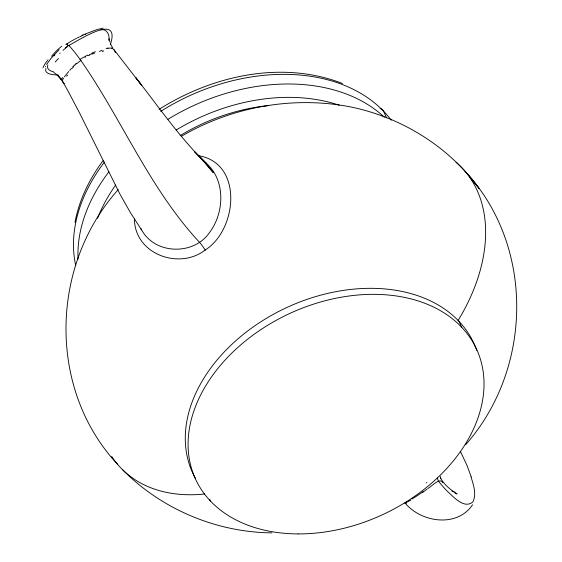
<?xml version="1.0" encoding="UTF-8"?>
<svg xmlns="http://www.w3.org/2000/svg" width="562" height="562" viewBox="0 0 562 562"><rect width="100%" height="100%" fill="white"/><g stroke="black" fill="none" stroke-linecap="round" stroke-linejoin="round"><path stroke-width="0.84" d="M442.828 482.702C439.927 476.794 431.117 487.001 427.858 488.526M108.733 40.316C110.124 35.357 106.928 28.55 100.991 29.772M74.992 222.285C79.228 199.889 89.449 178.857 103.064 160.683M47.861 64.932C45.866 68.733 50.454 71.325 53.608 71.845M110.51 44.18C120.823 11.809 77.5 41.314 68.016 45.838M45.459 66.773L45.627 66.379M45.901 68.424C43.766 74.915 54.669 74.711 58.455 75.097M46.611 64.44L51.17 58.202L59.094 49.702M472.558 504.767C457.131 527.887 421.107 522.527 405.033 502.997C406.979 502.063 408.981 501.22 410.857 500.131M64.391 76.854L65.248 75.772M465.603 444.767C532.65 368.967 534.989 246.282 465.188 171.424M118.189 189.563L117.107 190.911C50.06 266.711 47.721 389.396 117.521 464.261M69.73 70.376L71.416 68.381M54.015 55.863L54.865 54.872M72.856 66.766L74.57 64.974M75.842 63.738L76.404 63.218M427.12 489.088L422.462 492.551M65.297 47.805L68.009 45.845L66.892 43.562L67.173 43.787L65.852 44.728M205.32 249.935C237.213 229.9 243.592 162.98 198.386 155.681M134.43 219.131C134.725 254.2 179.278 270.266 205.214 250.006M67.714 43.414L68.789 42.705M69.33 42.354L70.426 41.672M159.053 109.337C212.562 75.561 281.962 60.001 342.518 83.485M70.974 41.335L71.529 41.005M72.091 40.682L72.653 40.359M73.215 40.043L74.353 39.424M181.308 136.348C231.713 106.85 292.584 95.751 350.007 106.808C401.05 117.142 448.167 146.05 478.957 188.284L469.579 177.156M84.988 57.268L85.726 56.888M74.929 39.122L75.505 38.827M76.088 38.532L76.79 38.188M77.486 37.844L78.884 37.19M79.579 36.874L81.666 35.961M88.115 55.757L89.758 55.041M81.757 35.364L96.819 29.603L103.197 28.128M82.361 35.673L83.05 35.392M91.964 54.142L94.669 53.102M85.122 34.563L85.81 34.303M272.008 532.86C216.391 532.383 161.392 509.193 122.368 469.509M406.431 503.348L405.813 503.292M451.911 491.139L454.173 491.848M454.89 492.867L457.131 493.97C450.675 489.895 444.303 484.908 440.58 478.114L440.734 478.754L440.222 476.358M202.587 160.507L203.486 161.055M53.797 72.463L56.72 74.549L61.63 79.79L58.209 75.814L62.789 81.722L68.529 91.985L79.628 113.117L120.008 194.248L130.454 212.682L141.582 229.97M204.357 161.638C225.594 178.056 224.969 211.614 209.893 232.022C194.129 255.998 153.602 254.909 140.83 228.362M206.036 162.861L194.74 151.916L204.076 161.385L213.391 172.766L200.388 157.578L204.076 161.385C178.519 135.835 157.922 105.93 135.744 77.549L141.736 85.466L113.924 49.604L112.021 48.276A14.914 8.507 -60 0 0 111.332 48.072M63.963 83.302L63.063 82.235M80.528 59.944C122.003 119.488 149.52 188.572 199.412 242.201A9.498 1.546 55.3 0 1 205.158 250.041M110.384 43.731L112.864 48.262M460.433 451.497L466.797 464.95L471.244 476.885M386.635 117.844L383.537 111.171A9.498 6.442 -43.9 0 0 380.13 108.585M458.908 321.267L461.704 327.281M209.696 499.463L210.399 500.967M471.019 476.892C473.408 484.844 476.857 494.082 472.846 502.014C463.861 509.277 453.499 496.717 447.071 491.005A46.33 7.552 55.4 0 1 438.529 481.318A9.498 6.976 50.4 0 1 437.447 477.461M62.614 81.216L62.691 81.469A14.942 6.322 1.5 0 0 63.014 82.242M109.077 38.757L109.906 42.087M180.149 135.611A156.742 112.182 -24.9 0 1 268.369 105.621M97.605 218.323A166.24 118.975 -24.9 0 1 115.667 185.067M176.222 129.998A166.24 118.975 -24.9 0 1 339.279 105.235M78.069 259.166A175.737 125.776 -24.9 0 1 108.916 171.775M168.038 119.256A175.737 125.776 -24.9 0 1 384.331 117.184M75.73 265.601A175.737 125.776 -24.9 0 1 104.434 162.13M160.676 111.409A175.737 125.776 -24.9 0 1 391.243 120.24M455.993 162.186A170.989 116.123 -43.4 0 1 458.009 320.6M204.624 494.012A170.989 116.123 -43.4 0 1 111.726 456.47M64.18 83.597A18.806 8.753 -7.4 0 1 63.878 83.324M62.712 81.202A14.619 6.301 -4.1 0 1 62.515 79.755M62.867 79.397A17.218 6.596 -19.3 0 1 63.562 78.167M66.653 76.2A21.272 3.632 -41.7 0 1 67.573 75.125M61.328 79.375A28.297 2.775 -45.6 0 1 62.649 77.535M65.606 75.266A34.935 0.372 -49.7 0 1 68.726 71.522M72.091 68.395A41.946 16.741 -37.6 0 1 73.51 66.829M74.915 65.115A34.015 19.853 -31 0 1 76.172 63.906M76.931 63.59A32.132 23.154 -25.2 0 1 80.914 60.45M68.613 45.241A28.5 4.686 55.3 0 1 80.471 59.986M59.762 53.432A37.31 14.099 -33.5 0 1 60.218 52.983M63.042 50.348A37.31 14.099 -33.5 0 1 67.11 46.941M80.078 59.46A32.055 24.384 -23.5 0 1 84.658 56.699M85.368 56.249A35.427 21.3 -24.9 0 1 87.834 55.076M89.625 54.563A41.89 16.811 -24.2 0 1 91.901 53.636M95.449 51.69A35.209 1.574 -20.5 0 1 92.105 52.969M99.418 51.332A26.562 0.906 -21 0 1 102.221 50.299M102.263 51.528A21.173 3.47 -26.8 0 1 103.745 50.924M106.113 48.557A18.082 6.589 -36.1 0 1 108.059 47.988M107.883 48.423A14.598 7.959 -53.2 0 1 111.276 48.17M114.093 49.885A20.358 11.739 -43.4 0 1 115.027 52.048M115.463 52.294A23.569 13.678 -38.4 0 1 115.54 52.554M51.606 56.319A41.848 19.832 -29.5 0 1 61.708 46.21M42.937 67.89A41.44 9.716 -37.7 0 1 47.932 59.923M55.224 61.989A32.406 3.597 -43.7 0 1 58.434 58.504M426.881 482.618A70.742 12.982 -8.6 0 1 426.172 482.884M405.054 503.341A33.025 1.574 -3.7 0 1 405.314 503.236M405.659 503.123A20.534 0.955 -4.1 0 1 405.153 503.032M423.123 491.595A41.026 5.746 -40 0 1 411.932 499M195.478 478.487A154.817 110.798 -24.9 0 1 288.06 306.936A154.817 110.798 -24.9 0 1 476.717 350.463M298.085 533.914A154.817 110.798 -24.9 0 0 478.887 354.734A154.817 110.798 -24.9 0 0 231.179 353.73A154.817 110.798 -24.9 0 0 298.085 533.914"/></g></svg>
